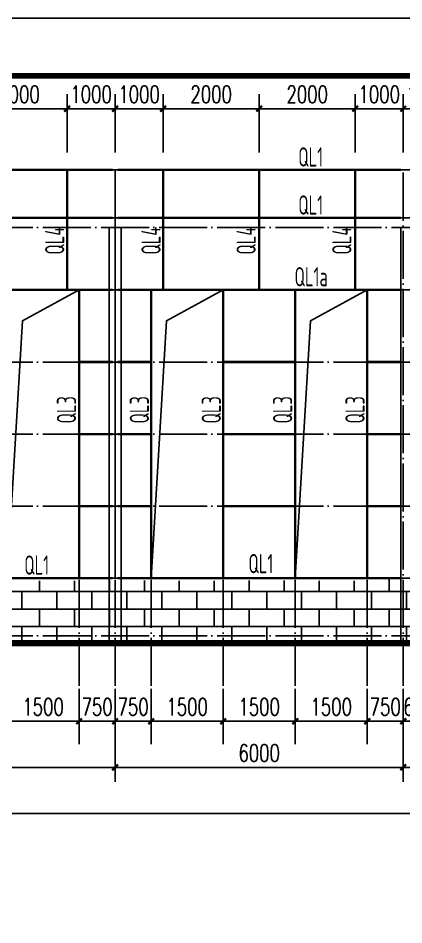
# Model space of a CAD drawing. Extents: x 14207793 to 14719554, y -1675802 to -1228715.
# Drawn here: x 14311356 to 14319388, y -1495357 to -1476490 of the extents above; entities that cross this region are included whole.
import ezdxf

# ---------------------------------------------------------------- set-up
doc = ezdxf.new("R2010")
doc.units = 0
doc.header["$LTSCALE"] = 500
doc.header["$MEASUREMENT"] = 0
doc.linetypes.add('DOTE', pattern=[2.42, 2, -0.2, 0.02, -0.2])
doc.layers.get('0').update_dxf_attribs({"linetype": 'CONTINUOUS'})
doc.layers.get('DEFPOINTS').update_dxf_attribs({"color": 140, "linetype": 'CONTINUOUS'})
for name, color, linetype in [('AXIS', 3, 'CONTINUOUS'), ('DOTE', 8, 'DOTE'), ('LAYER1', 150, 'CONTINUOUS'), ('PUB_DIM', 3, 'CONTINUOUS'), ('PUB_TITLE', 4, 'CONTINUOUS')]:
    doc.layers.add(name, color=color, linetype=linetype)
doc.styles.add('_TCH_DIM_T3', font='SIMPLEX', dxfattribs={"width": 0.705882, "bigfont": 'GBCBIG'})
doc.styles.add('TSSD_REIN', font='Tssdeng.shx', dxfattribs={"width": 0.65, "bigfont": 'hztxt.shx'})
doc.dimstyles.new('_TCH_ARCH&&120', dxfattribs={"dimtxt": 357, "dimasz": 120, "dimexe": 300, "dimexo": 360, "dimgap": 120, "dimtad": 1, "dimdec": 0, "dimzin": 0, "dimdsep": 46, "dimtxsty": '_TCH_DIM_T3', "dimblk": 'ARCHTICK', "dimcen": 0.09, "dimclrt": 7, "dimazin": 2, "dimtfac": 1, "dimtdec": 0, "dimtix": 1, "dimtmove": 2, "dimatfit": 3, "dimfxl": 0, "dimtolj": 1, "dimtzin": 0, "dimarcsym": 0})

# ---------------------------------------------------------------- blocks, each defined once
blk = doc.blocks.new('_ArchTick')
at = {"color": 0, "linetype": 'ByBlock', "const_width": 0.4}
blk.add_lwpolyline([(-0.5, -0.5), (0.5, 0.5)], dxfattribs=at)
blk = doc.blocks.new('*D233')
at = {"layer": 'AXIS', "color": 0, "lineweight": -2}
for p, q in [((14307375, -1491160), (14307375, -1492380)), ((14313375, -1491160), (14313375, -1492380)), ((14307375, -1492080), (14313375, -1492080))]:
    blk.add_line(p, q, dxfattribs=at)
at = {"layer": 'DEFPOINTS', "color": 0}
for p in [(14307375, -1490800), (14313375, -1490800), (14313375, -1492080)]:
    blk.add_point(p, dxfattribs=at)
at = {"layer": 'AXIS', "color": 0, "lineweight": -2, "xscale": 120, "yscale": 120, "zscale": 120, "rotation": 180}
blk.add_blockref('_ArchTick', (14307375, -1492080), dxfattribs=at)
at = {"layer": 'AXIS', "color": 0, "lineweight": -2, "xscale": 120, "yscale": 120, "zscale": 120}
blk.add_blockref('_ArchTick', (14313375, -1492080), dxfattribs=at)
at = {"layer": 'AXIS', "color": 7, "insert": (14310375, -1491782), "char_height": 357, "attachment_point": 5, "style": '_TCH_DIM_T3'}
blk.add_mtext('\\A1;6000', dxfattribs=at)
blk = doc.blocks.new('*D234')
at = {"layer": 'AXIS', "color": 0, "lineweight": -2}
for p, q in [((14313375, -1491160), (14313375, -1492380)), ((14319375, -1491160), (14319375, -1492380)), ((14313375, -1492080), (14319375, -1492080))]:
    blk.add_line(p, q, dxfattribs=at)
at = {"layer": 'DEFPOINTS', "color": 0}
for p in [(14313375, -1490800), (14319375, -1490800), (14319375, -1492080)]:
    blk.add_point(p, dxfattribs=at)
at = {"layer": 'AXIS', "color": 0, "lineweight": -2, "xscale": 120, "yscale": 120, "zscale": 120, "rotation": 180}
blk.add_blockref('_ArchTick', (14313375, -1492080), dxfattribs=at)
at = {"layer": 'AXIS', "color": 0, "lineweight": -2, "xscale": 120, "yscale": 120, "zscale": 120}
blk.add_blockref('_ArchTick', (14319375, -1492080), dxfattribs=at)
at = {"layer": 'AXIS', "color": 7, "insert": (14316375, -1491782), "char_height": 357, "attachment_point": 5, "style": '_TCH_DIM_T3'}
blk.add_mtext('\\A1;6000', dxfattribs=at)
blk = doc.blocks.new('*D235')
at = {"layer": 'AXIS', "color": 0, "lineweight": -2}
for p, q in [((14319375, -1491160), (14319375, -1492380)), ((14327775, -1491160), (14327775, -1492380)), ((14319375, -1492080), (14327775, -1492080))]:
    blk.add_line(p, q, dxfattribs=at)
at = {"layer": 'DEFPOINTS', "color": 0}
for p in [(14319375, -1490800), (14327775, -1490800), (14327775, -1492080)]:
    blk.add_point(p, dxfattribs=at)
at = {"layer": 'AXIS', "color": 0, "lineweight": -2, "xscale": 120, "yscale": 120, "zscale": 120, "rotation": 180}
blk.add_blockref('_ArchTick', (14319375, -1492080), dxfattribs=at)
at = {"layer": 'AXIS', "color": 0, "lineweight": -2, "xscale": 120, "yscale": 120, "zscale": 120}
blk.add_blockref('_ArchTick', (14327775, -1492080), dxfattribs=at)
at = {"layer": 'AXIS', "color": 7, "insert": (14323575, -1491782), "char_height": 357, "attachment_point": 5, "style": '_TCH_DIM_T3'}
blk.add_mtext('\\A1;8400', dxfattribs=at)
blk = doc.blocks.new('*D236')
at = {"layer": 'AXIS', "color": 0, "lineweight": -2}
for p, q in [((14217375, -1491907), (14217375, -1493340)), ((14327775, -1491960), (14327775, -1493340)), ((14217375, -1493040), (14327775, -1493040))]:
    blk.add_line(p, q, dxfattribs=at)
at = {"layer": 'DEFPOINTS', "color": 0}
for p in [(14217375, -1491547), (14327775, -1491600), (14327775, -1493040)]:
    blk.add_point(p, dxfattribs=at)
at = {"layer": 'AXIS', "color": 0, "lineweight": -2, "xscale": 120, "yscale": 120, "zscale": 120, "rotation": 180}
blk.add_blockref('_ArchTick', (14217375, -1493040), dxfattribs=at)
at = {"layer": 'AXIS', "color": 0, "lineweight": -2, "xscale": 120, "yscale": 120, "zscale": 120}
blk.add_blockref('_ArchTick', (14327775, -1493040), dxfattribs=at)
at = {"layer": 'AXIS', "color": 7, "insert": (14272575, -1492742), "char_height": 357, "attachment_point": 5, "style": '_TCH_DIM_T3'}
blk.add_mtext('\\A1;110400', dxfattribs=at)
blk = doc.blocks.new('*D309')
at = {"layer": 'AXIS', "color": 0, "lineweight": -2}
for p, q in [((14311125, -1490444), (14311125, -1491421)), ((14312625, -1490444), (14312625, -1491421)), ((14311125, -1491121), (14312625, -1491121))]:
    blk.add_line(p, q, dxfattribs=at)
at = {"layer": 'DEFPOINTS', "color": 0}
for p in [(14311125, -1490084), (14312625, -1490084), (14312625, -1491121)]:
    blk.add_point(p, dxfattribs=at)
at = {"layer": 'AXIS', "color": 0, "lineweight": -2, "xscale": 120, "yscale": 120, "zscale": 120, "rotation": 180}
blk.add_blockref('_ArchTick', (14311125, -1491121), dxfattribs=at)
at = {"layer": 'AXIS', "color": 0, "lineweight": -2, "xscale": 120, "yscale": 120, "zscale": 120}
blk.add_blockref('_ArchTick', (14312625, -1491121), dxfattribs=at)
at = {"layer": 'AXIS', "color": 7, "insert": (14311875, -1490822), "char_height": 357, "attachment_point": 5, "style": '_TCH_DIM_T3'}
blk.add_mtext('\\A1;1500', dxfattribs=at)
blk = doc.blocks.new('*D310')
at = {"layer": 'AXIS', "color": 0, "lineweight": -2}
for p, q in [((14312625, -1490444), (14312625, -1491421)), ((14313375, -1490444), (14313375, -1491421)), ((14312625, -1491121), (14312505, -1491121)), ((14312625, -1491121), (14313375, -1491121)), ((14313375, -1491121), (14313495, -1491121))]:
    blk.add_line(p, q, dxfattribs=at)
at = {"layer": 'DEFPOINTS', "color": 0}
for p in [(14312625, -1490084), (14313375, -1490084), (14313375, -1491121)]:
    blk.add_point(p, dxfattribs=at)
at = {"layer": 'AXIS', "color": 0, "lineweight": -2, "xscale": 120, "yscale": 120, "zscale": 120}
blk.add_blockref('_ArchTick', (14312625, -1491121), dxfattribs=at)
at = {"layer": 'AXIS', "color": 0, "lineweight": -2, "xscale": 120, "yscale": 120, "zscale": 120, "rotation": 180}
blk.add_blockref('_ArchTick', (14313375, -1491121), dxfattribs=at)
at = {"layer": 'AXIS', "color": 7, "insert": (14313000, -1490822), "char_height": 357, "attachment_point": 5, "style": '_TCH_DIM_T3'}
blk.add_mtext('\\A1;750', dxfattribs=at)
blk = doc.blocks.new('*D311')
at = {"layer": 'AXIS', "color": 0, "lineweight": -2}
for p, q in [((14313375, -1490444), (14313375, -1491421)), ((14314125, -1490444), (14314125, -1491421)), ((14313375, -1491121), (14313255, -1491121)), ((14313375, -1491121), (14314125, -1491121)), ((14314125, -1491121), (14314245, -1491121))]:
    blk.add_line(p, q, dxfattribs=at)
at = {"layer": 'DEFPOINTS', "color": 0}
for p in [(14313375, -1490084), (14314125, -1490084), (14314125, -1491121)]:
    blk.add_point(p, dxfattribs=at)
at = {"layer": 'AXIS', "color": 0, "lineweight": -2, "xscale": 120, "yscale": 120, "zscale": 120}
blk.add_blockref('_ArchTick', (14313375, -1491121), dxfattribs=at)
at = {"layer": 'AXIS', "color": 0, "lineweight": -2, "xscale": 120, "yscale": 120, "zscale": 120, "rotation": 180}
blk.add_blockref('_ArchTick', (14314125, -1491121), dxfattribs=at)
at = {"layer": 'AXIS', "color": 7, "insert": (14313750, -1490822), "char_height": 357, "attachment_point": 5, "style": '_TCH_DIM_T3'}
blk.add_mtext('\\A1;750', dxfattribs=at)
blk = doc.blocks.new('*D312')
at = {"layer": 'AXIS', "color": 0, "lineweight": -2}
for p, q in [((14314125, -1490444), (14314125, -1491421)), ((14315625, -1490444), (14315625, -1491421)), ((14314125, -1491121), (14315625, -1491121))]:
    blk.add_line(p, q, dxfattribs=at)
at = {"layer": 'DEFPOINTS', "color": 0}
for p in [(14314125, -1490084), (14315625, -1490084), (14315625, -1491121)]:
    blk.add_point(p, dxfattribs=at)
at = {"layer": 'AXIS', "color": 0, "lineweight": -2, "xscale": 120, "yscale": 120, "zscale": 120, "rotation": 180}
blk.add_blockref('_ArchTick', (14314125, -1491121), dxfattribs=at)
at = {"layer": 'AXIS', "color": 0, "lineweight": -2, "xscale": 120, "yscale": 120, "zscale": 120}
blk.add_blockref('_ArchTick', (14315625, -1491121), dxfattribs=at)
at = {"layer": 'AXIS', "color": 7, "insert": (14314875, -1490822), "char_height": 357, "attachment_point": 5, "style": '_TCH_DIM_T3'}
blk.add_mtext('\\A1;1500', dxfattribs=at)
blk = doc.blocks.new('*D313')
at = {"layer": 'AXIS', "color": 0, "lineweight": -2}
for p, q in [((14315625, -1490444), (14315625, -1491421)), ((14317125, -1490444), (14317125, -1491421)), ((14315625, -1491121), (14317125, -1491121))]:
    blk.add_line(p, q, dxfattribs=at)
at = {"layer": 'DEFPOINTS', "color": 0}
for p in [(14315625, -1490084), (14317125, -1490084), (14317125, -1491121)]:
    blk.add_point(p, dxfattribs=at)
at = {"layer": 'AXIS', "color": 0, "lineweight": -2, "xscale": 120, "yscale": 120, "zscale": 120, "rotation": 180}
blk.add_blockref('_ArchTick', (14315625, -1491121), dxfattribs=at)
at = {"layer": 'AXIS', "color": 0, "lineweight": -2, "xscale": 120, "yscale": 120, "zscale": 120}
blk.add_blockref('_ArchTick', (14317125, -1491121), dxfattribs=at)
at = {"layer": 'AXIS', "color": 7, "insert": (14316375, -1490822), "char_height": 357, "attachment_point": 5, "style": '_TCH_DIM_T3'}
blk.add_mtext('\\A1;1500', dxfattribs=at)
blk = doc.blocks.new('*D314')
at = {"layer": 'AXIS', "color": 0, "lineweight": -2}
for p, q in [((14317125, -1490444), (14317125, -1491421)), ((14318625, -1490444), (14318625, -1491421)), ((14317125, -1491121), (14318625, -1491121))]:
    blk.add_line(p, q, dxfattribs=at)
at = {"layer": 'DEFPOINTS', "color": 0}
for p in [(14317125, -1490084), (14318625, -1490084), (14318625, -1491121)]:
    blk.add_point(p, dxfattribs=at)
at = {"layer": 'AXIS', "color": 0, "lineweight": -2, "xscale": 120, "yscale": 120, "zscale": 120, "rotation": 180}
blk.add_blockref('_ArchTick', (14317125, -1491121), dxfattribs=at)
at = {"layer": 'AXIS', "color": 0, "lineweight": -2, "xscale": 120, "yscale": 120, "zscale": 120}
blk.add_blockref('_ArchTick', (14318625, -1491121), dxfattribs=at)
at = {"layer": 'AXIS', "color": 7, "insert": (14317875, -1490822), "char_height": 357, "attachment_point": 5, "style": '_TCH_DIM_T3'}
blk.add_mtext('\\A1;1500', dxfattribs=at)
blk = doc.blocks.new('*D315')
at = {"layer": 'AXIS', "color": 0, "lineweight": -2}
for p, q in [((14318625, -1490444), (14318625, -1491421)), ((14319375, -1490444), (14319375, -1491421)), ((14318625, -1491121), (14318505, -1491121)), ((14318625, -1491121), (14319375, -1491121)), ((14319375, -1491121), (14319495, -1491121))]:
    blk.add_line(p, q, dxfattribs=at)
at = {"layer": 'DEFPOINTS', "color": 0}
for p in [(14318625, -1490084), (14319375, -1490084), (14319375, -1491121)]:
    blk.add_point(p, dxfattribs=at)
at = {"layer": 'AXIS', "color": 0, "lineweight": -2, "xscale": 120, "yscale": 120, "zscale": 120}
blk.add_blockref('_ArchTick', (14318625, -1491121), dxfattribs=at)
at = {"layer": 'AXIS', "color": 0, "lineweight": -2, "xscale": 120, "yscale": 120, "zscale": 120, "rotation": 180}
blk.add_blockref('_ArchTick', (14319375, -1491121), dxfattribs=at)
at = {"layer": 'AXIS', "color": 7, "insert": (14319000, -1490822), "char_height": 357, "attachment_point": 5, "style": '_TCH_DIM_T3'}
blk.add_mtext('\\A1;750', dxfattribs=at)
blk = doc.blocks.new('*D316')
at = {"layer": 'AXIS', "color": 0, "lineweight": -2}
for p, q in [((14319375, -1490444), (14319375, -1491421)), ((14320025, -1490444), (14320025, -1491421)), ((14319375, -1491121), (14319255, -1491121)), ((14319375, -1491121), (14320025, -1491121)), ((14320025, -1491121), (14320145, -1491121))]:
    blk.add_line(p, q, dxfattribs=at)
at = {"layer": 'DEFPOINTS', "color": 0}
for p in [(14319375, -1490084), (14320025, -1490084), (14320025, -1491121)]:
    blk.add_point(p, dxfattribs=at)
at = {"layer": 'AXIS', "color": 0, "lineweight": -2, "xscale": 120, "yscale": 120, "zscale": 120}
blk.add_blockref('_ArchTick', (14319375, -1491121), dxfattribs=at)
at = {"layer": 'AXIS', "color": 0, "lineweight": -2, "xscale": 120, "yscale": 120, "zscale": 120, "rotation": 180}
blk.add_blockref('_ArchTick', (14320025, -1491121), dxfattribs=at)
at = {"layer": 'AXIS', "color": 7, "insert": (14319700, -1490822), "char_height": 357, "attachment_point": 5, "style": '_TCH_DIM_T3'}
blk.add_mtext('\\A1;650', dxfattribs=at)
blk = doc.blocks.new('*D925')
at = {"layer": 'DEFPOINTS', "color": 0}
for p in [(14312375, -1478375), (14310375, -1479646), (14312375, -1479646)]:
    blk.add_point(p, dxfattribs=at)
at = {"layer": 'PUB_DIM', "color": 0, "lineweight": -2}
for p, q in [((14310375, -1479286), (14310375, -1478075)), ((14312375, -1479286), (14312375, -1478075)), ((14310375, -1478375), (14312375, -1478375))]:
    blk.add_line(p, q, dxfattribs=at)
at = {"layer": 'PUB_DIM', "color": 0, "lineweight": -2, "xscale": 120, "yscale": 120, "zscale": 120, "rotation": 180}
blk.add_blockref('_ArchTick', (14310375, -1478375), dxfattribs=at)
at = {"layer": 'PUB_DIM', "color": 0, "lineweight": -2, "xscale": 120, "yscale": 120, "zscale": 120}
blk.add_blockref('_ArchTick', (14312375, -1478375), dxfattribs=at)
at = {"layer": 'PUB_DIM', "color": 7, "insert": (14311375, -1478076), "char_height": 357, "attachment_point": 5, "style": '_TCH_DIM_T3'}
blk.add_mtext('\\A1;2000', dxfattribs=at)
blk = doc.blocks.new('*D926')
at = {"layer": 'DEFPOINTS', "color": 0}
for p in [(14313375, -1478375), (14312375, -1479646), (14313375, -1479646)]:
    blk.add_point(p, dxfattribs=at)
at = {"layer": 'PUB_DIM', "color": 0, "lineweight": -2}
for p, q in [((14312375, -1479286), (14312375, -1478075)), ((14313375, -1479286), (14313375, -1478075)), ((14312375, -1478375), (14312255, -1478375)), ((14312375, -1478375), (14313375, -1478375)), ((14313375, -1478375), (14313495, -1478375))]:
    blk.add_line(p, q, dxfattribs=at)
at = {"layer": 'PUB_DIM', "color": 0, "lineweight": -2, "xscale": 120, "yscale": 120, "zscale": 120}
blk.add_blockref('_ArchTick', (14312375, -1478375), dxfattribs=at)
at = {"layer": 'PUB_DIM', "color": 0, "lineweight": -2, "xscale": 120, "yscale": 120, "zscale": 120, "rotation": 180}
blk.add_blockref('_ArchTick', (14313375, -1478375), dxfattribs=at)
at = {"layer": 'PUB_DIM', "color": 7, "insert": (14312875, -1478076), "char_height": 357, "attachment_point": 5, "style": '_TCH_DIM_T3'}
blk.add_mtext('\\A1;1000', dxfattribs=at)
blk = doc.blocks.new('*D927')
at = {"layer": 'DEFPOINTS', "color": 0}
for p in [(14314375, -1478375), (14313375, -1479646), (14314375, -1479646)]:
    blk.add_point(p, dxfattribs=at)
at = {"layer": 'PUB_DIM', "color": 0, "lineweight": -2}
for p, q in [((14313375, -1479286), (14313375, -1478075)), ((14314375, -1479286), (14314375, -1478075)), ((14313375, -1478375), (14313255, -1478375)), ((14313375, -1478375), (14314375, -1478375)), ((14314375, -1478375), (14314495, -1478375))]:
    blk.add_line(p, q, dxfattribs=at)
at = {"layer": 'PUB_DIM', "color": 0, "lineweight": -2, "xscale": 120, "yscale": 120, "zscale": 120}
blk.add_blockref('_ArchTick', (14313375, -1478375), dxfattribs=at)
at = {"layer": 'PUB_DIM', "color": 0, "lineweight": -2, "xscale": 120, "yscale": 120, "zscale": 120, "rotation": 180}
blk.add_blockref('_ArchTick', (14314375, -1478375), dxfattribs=at)
at = {"layer": 'PUB_DIM', "color": 7, "insert": (14313875, -1478076), "char_height": 357, "attachment_point": 5, "style": '_TCH_DIM_T3'}
blk.add_mtext('\\A1;1000', dxfattribs=at)
blk = doc.blocks.new('*D928')
at = {"layer": 'DEFPOINTS', "color": 0}
for p in [(14316375, -1478375), (14314375, -1479646), (14316375, -1479646)]:
    blk.add_point(p, dxfattribs=at)
at = {"layer": 'PUB_DIM', "color": 0, "lineweight": -2}
for p, q in [((14314375, -1479286), (14314375, -1478075)), ((14316375, -1479286), (14316375, -1478075)), ((14314375, -1478375), (14316375, -1478375))]:
    blk.add_line(p, q, dxfattribs=at)
at = {"layer": 'PUB_DIM', "color": 0, "lineweight": -2, "xscale": 120, "yscale": 120, "zscale": 120, "rotation": 180}
blk.add_blockref('_ArchTick', (14314375, -1478375), dxfattribs=at)
at = {"layer": 'PUB_DIM', "color": 0, "lineweight": -2, "xscale": 120, "yscale": 120, "zscale": 120}
blk.add_blockref('_ArchTick', (14316375, -1478375), dxfattribs=at)
at = {"layer": 'PUB_DIM', "color": 7, "insert": (14315375, -1478076), "char_height": 357, "attachment_point": 5, "style": '_TCH_DIM_T3'}
blk.add_mtext('\\A1;2000', dxfattribs=at)
blk = doc.blocks.new('*D929')
at = {"layer": 'DEFPOINTS', "color": 0}
for p in [(14318375, -1478375), (14316375, -1479646), (14318375, -1479646)]:
    blk.add_point(p, dxfattribs=at)
at = {"layer": 'PUB_DIM', "color": 0, "lineweight": -2}
for p, q in [((14316375, -1479286), (14316375, -1478075)), ((14318375, -1479286), (14318375, -1478075)), ((14316375, -1478375), (14318375, -1478375))]:
    blk.add_line(p, q, dxfattribs=at)
at = {"layer": 'PUB_DIM', "color": 0, "lineweight": -2, "xscale": 120, "yscale": 120, "zscale": 120, "rotation": 180}
blk.add_blockref('_ArchTick', (14316375, -1478375), dxfattribs=at)
at = {"layer": 'PUB_DIM', "color": 0, "lineweight": -2, "xscale": 120, "yscale": 120, "zscale": 120}
blk.add_blockref('_ArchTick', (14318375, -1478375), dxfattribs=at)
at = {"layer": 'PUB_DIM', "color": 7, "insert": (14317375, -1478076), "char_height": 357, "attachment_point": 5, "style": '_TCH_DIM_T3'}
blk.add_mtext('\\A1;2000', dxfattribs=at)
blk = doc.blocks.new('*D930')
at = {"layer": 'DEFPOINTS', "color": 0}
for p in [(14319375, -1478375), (14318375, -1479646), (14319375, -1479646)]:
    blk.add_point(p, dxfattribs=at)
at = {"layer": 'PUB_DIM', "color": 0, "lineweight": -2}
for p, q in [((14318375, -1479286), (14318375, -1478075)), ((14319375, -1479286), (14319375, -1478075)), ((14318375, -1478375), (14318255, -1478375)), ((14318375, -1478375), (14319375, -1478375)), ((14319375, -1478375), (14319495, -1478375))]:
    blk.add_line(p, q, dxfattribs=at)
at = {"layer": 'PUB_DIM', "color": 0, "lineweight": -2, "xscale": 120, "yscale": 120, "zscale": 120}
blk.add_blockref('_ArchTick', (14318375, -1478375), dxfattribs=at)
at = {"layer": 'PUB_DIM', "color": 0, "lineweight": -2, "xscale": 120, "yscale": 120, "zscale": 120, "rotation": 180}
blk.add_blockref('_ArchTick', (14319375, -1478375), dxfattribs=at)
at = {"layer": 'PUB_DIM', "color": 7, "insert": (14318875, -1478076), "char_height": 357, "attachment_point": 5, "style": '_TCH_DIM_T3'}
blk.add_mtext('\\A1;1000', dxfattribs=at)
blk = doc.blocks.new('*D931')
at = {"layer": 'DEFPOINTS', "color": 0}
for p in [(14320375, -1478375), (14319375, -1479646), (14320375, -1479646)]:
    blk.add_point(p, dxfattribs=at)
at = {"layer": 'PUB_DIM', "color": 0, "lineweight": -2}
for p, q in [((14319375, -1479286), (14319375, -1478075)), ((14320375, -1479286), (14320375, -1478075)), ((14319375, -1478375), (14319255, -1478375)), ((14319375, -1478375), (14320375, -1478375)), ((14320375, -1478375), (14320495, -1478375))]:
    blk.add_line(p, q, dxfattribs=at)
at = {"layer": 'PUB_DIM', "color": 0, "lineweight": -2, "xscale": 120, "yscale": 120, "zscale": 120}
blk.add_blockref('_ArchTick', (14319375, -1478375), dxfattribs=at)
at = {"layer": 'PUB_DIM', "color": 0, "lineweight": -2, "xscale": 120, "yscale": 120, "zscale": 120, "rotation": 180}
blk.add_blockref('_ArchTick', (14320375, -1478375), dxfattribs=at)
at = {"layer": 'PUB_DIM', "color": 7, "insert": (14319875, -1478076), "char_height": 357, "attachment_point": 5, "style": '_TCH_DIM_T3'}
blk.add_mtext('\\A1;1000', dxfattribs=at)

msp = doc.modelspace()

# ---------------------------------------------------------------- hatches: boundary and pattern name
h = msp.add_hatch()
h.set_pattern_fill('AR-B816', color=146, scale=300)
h.set_pattern_definition([(0, (14098172.5, -1391979.55), (0, 363.9312), []), (90, (14098172.5, -1391979.55), (-363.9312, 363.9312), [363.9312, -363.9312])])
h.paths.add_polyline_path([(14319575.29, -1488145.5), (14318675.29, -1488145.5), (14318675.29, -1488195.5), (14317075.29, -1488195.5), (14315675.29, -1488186.1), (14315675.29, -1488195.5), (14314075.29, -1488195.5), (14312675.29, -1488179.77), (14312675.29, -1488195.5), (14311075.29, -1488195.5), (14309625.29, -1488145.5), (14309625.29, -1489345.5), (14310375.29, -1489345.5), (14310375.29, -1489495.5), (14319575.29, -1489495.5)])
h.paths.add_polyline_path([(14308125.29, -1488145.5), (14306625.29, -1488145.5), (14306625.29, -1489345.5), (14308125.29, -1489345.5)])
h.paths.add_polyline_path([(14302125.29, -1488145.5), (14300675.29, -1488145.5), (14300675.29, -1488195.5), (14299075.29, -1488195.5), (14297675.29, -1488192.75), (14297675.29, -1488195.5), (14296075.29, -1488195.5), (14294675.29, -1488192.38), (14294675.29, -1488195.5), (14293075.29, -1488195.5), (14291675.29, -1488191.9), (14291675.29, -1488195.5), (14290075.29, -1488195.5), (14288675.29, -1488191.24), (14288675.29, -1488195.5), (14287075.29, -1488195.5), (14285675.29, -1488190.3), (14285675.29, -1488195.5), (14284075.29, -1488195.5), (14282675.29, -1488188.8), (14282675.29, -1488195.5), (14281075.29, -1488195.5), (14279675.29, -1488186.1), (14279675.29, -1488195.5), (14278075.29, -1488195.5), (14276675.29, -1488179.77), (14276675.29, -1488195.5), (14275075.29, -1488195.5), (14273625.29, -1488145.5), (14273625.29, -1489345.5), (14274375.29, -1489345.5), (14274375.29, -1489495.5), (14301375.29, -1489495.5), (14301375.29, -1489345.5), (14302125.29, -1489345.5)])

# ---------------------------------------------------------------- linework, layer by layer
for p, q in [((14217175.29, -1479645.5), (14327975.29, -1479645.5)), ((14309625.29, -1488145.5), (14327975.29, -1488145.5))]:
    msp.add_line(p, q)
for points in [[(14217175.29, -1489495.5), (14217175.29, -1479645.5), (14319575.29, -1479645.5), (14319575.29, -1489495.5)], [(14313375.29, -1479645.5), (14313375.29, -1488145.5)]]:
    msp.add_lwpolyline(points)
at = {"color": 3, "const_width": 50}
for points in [[(14307425.29, -1479645.5), (14313325.29, -1479645.5)], [(14312375.29, -1479645.5), (14312375.29, -1482145.5)], [(14313425.29, -1479645.5), (14319325.29, -1479645.5)], [(14314375.29, -1479645.5), (14314375.29, -1482145.5)], [(14316375.29, -1479645.5), (14316375.29, -1482145.5)], [(14318375.29, -1479645.5), (14318375.29, -1482145.5)], [(14307425.29, -1480645.5), (14313325.29, -1480645.5)], [(14313425.29, -1480645.5), (14319325.29, -1480645.5)], [(14307425.29, -1482145.5), (14313325.29, -1482145.5)], [(14312625.29, -1482145.5), (14312625.29, -1488145.5)], [(14313425.29, -1482145.5), (14319325.29, -1482145.5)], [(14314125.29, -1482145.5), (14314125.29, -1488145.5)], [(14315625.29, -1482145.5), (14315625.29, -1488145.5)], [(14317125.29, -1482145.5), (14317125.29, -1488145.5)], [(14318625.29, -1482145.5), (14318625.29, -1488145.5)], [(14312625.29, -1483645.5), (14313325.29, -1483645.5)], [(14313425.29, -1483645.5), (14314125.29, -1483645.5)], [(14315625.29, -1483645.5), (14317125.29, -1483645.5)], [(14318625.29, -1483645.5), (14319325.29, -1483645.5)], [(14312625.29, -1485145.5), (14313325.29, -1485145.5)], [(14313425.29, -1485145.5), (14314125.29, -1485145.5)], [(14315625.29, -1485145.5), (14317125.29, -1485145.5)], [(14318625.29, -1485145.5), (14319325.29, -1485145.5)], [(14312625.29, -1486645.5), (14313325.29, -1486645.5)], [(14313425.29, -1486645.5), (14314125.29, -1486645.5)], [(14315625.29, -1486645.5), (14317125.29, -1486645.5)], [(14318625.29, -1486645.5), (14319325.29, -1486645.5)], [(14309625.29, -1488145.5), (14313325.29, -1488145.5)], [(14313425.29, -1488145.5), (14319325.29, -1488145.5)]]:
    msp.add_lwpolyline(points, dxfattribs=at)
for points in [[(14313250.29, -1480845.5), (14313500.29, -1480845.5), (14313500.29, -1489495.5), (14313250.29, -1489495.5)], [(14319325.29, -1480845.5), (14319575.29, -1480845.5), (14319575.29, -1489495.5), (14319325.29, -1489495.5)]]:
    msp.add_lwpolyline(points, close=True)
at = {"color": 6}
for points in [[(14311125.29, -1488145.5), (14311445.15, -1482785.5), (14312625.29, -1482145.5)], [(14314125.29, -1488145.5), (14314445.15, -1482785.5), (14315625.29, -1482145.5)], [(14317125.29, -1488145.5), (14317445.15, -1482785.5), (14318625.29, -1482145.5)]]:
    msp.add_lwpolyline(points, dxfattribs=at)
at = {"const_width": 130}
msp.add_lwpolyline([(14329907.65, -1489495.5), (14214085.15, -1489495.5)], dxfattribs=at)
at = {"layer": 'DOTE'}
for p, q in [((14216281.78, -1479645.5), (14328335.29, -1479645.5)), ((14312375.29, -1482145.5), (14312375.29, -1479645.5)), ((14313375.29, -1491595.5), (14313375.29, -1479645.5)), ((14314375.29, -1482145.5), (14314375.29, -1479645.5)), ((14316375.29, -1482159.31), (14316375.29, -1479645.5)), ((14318375.29, -1482145.5), (14318375.29, -1479645.5)), ((14319375.29, -1491595.5), (14319375.29, -1479645.5)), ((14215921.78, -1480645.5), (14328338.52, -1480645.5)), ((14216281.78, -1480845.5), (14328335.29, -1480845.5)), ((14216281.78, -1482145.5), (14328335.29, -1482145.5)), ((14216281.78, -1482145.5), (14328335.29, -1482145.5)), ((14312625.29, -1491595.5), (14312625.29, -1482095.5)), ((14314125.29, -1491595.5), (14314125.29, -1482095.5)), ((14315625.29, -1491595.5), (14315625.29, -1482095.5)), ((14317125.29, -1491595.5), (14317125.29, -1482095.5)), ((14318625.29, -1491595.5), (14318625.29, -1482095.5)), ((14216281.78, -1483645.5), (14328335.29, -1483645.5)), ((14216281.78, -1485145.5), (14328335.29, -1485145.5)), ((14216281.78, -1486645.5), (14328335.29, -1486645.5)), ((14216281.78, -1488145.5), (14328335.29, -1488145.5)), ((14216281.78, -1489345.5), (14328335.29, -1489345.5))]:
    msp.add_line(p, q, dxfattribs=at)
at = {"layer": 'PUB_TITLE'}
msp.add_lwpolyline([(14350472.5, -1476490), (14207792.5, -1476490), (14207792.5, -1526890), (14350472.5, -1526890)], close=True, dxfattribs=at)
at = {"layer": 'PUB_TITLE', "const_width": 120}
msp.add_lwpolyline([(14349272.5, -1477690), (14210792.5, -1477690), (14210792.5, -1525690), (14349272.5, -1525690)], close=True, dxfattribs=at)

# ---------------------------------------------------------------- texts
at = {"layer": 'LAYER1', "color": 3, "style": 'TSSD_REIN', "width": 0.65}
for s, p in [('QL1', (14317187.96, -1479578.33)), ('QL1', (14317187.96, -1480578.33)), ('QL1a', (14317110.46, -1482070.83)), ('QL1', (14311482.96, -1488070.83)), ('QL1', (14316150.46, -1488040.83))]:
    msp.add_text(s, height=400, dxfattribs=at).set_placement(p)
for s, p in [('QL4', (14312317.79, -1481412.5)), ('QL4', (14314322.79, -1481412.5)), ('QL4', (14316302.79, -1481412.5)), ('QL4', (14318295.29, -1481412.5)), ('QL3', (14312562.96, -1484925.33)), ('QL3', (14314080.46, -1484925.33)), ('QL3', (14315577.96, -1484925.33)), ('QL3', (14317062.96, -1484925.33)), ('QL3', (14318570.46, -1484925.33))]:
    msp.add_text(s, height=400, rotation=90, dxfattribs=at).set_placement(p)

# ---------------------------------------------------------------- dimensions: what is measured, and where the dimension line sits
at = {"layer": 'AXIS'}
for base, p1, p2, picture, middle in [((14312625.29, -1491121), (14311125.29, -1490083.5), (14312625.29, -1490083.5), '*D309', (14311875.29, -1490822.5)), ((14313375.29, -1491121), (14312625.29, -1490083.5), (14313375.29, -1490083.5), '*D310', (14313000.29, -1490822.5)), ((14314125.29, -1491121), (14313375.29, -1490083.5), (14314125.29, -1490083.5), '*D311', (14313750.29, -1490822.5)), ((14315625.29, -1491121), (14314125.29, -1490083.5), (14315625.29, -1490083.5), '*D312', (14314875.29, -1490822.5)), ((14317125.29, -1491121), (14315625.29, -1490083.5), (14317125.29, -1490083.5), '*D313', (14316375.29, -1490822.5)), ((14318625.29, -1491121), (14317125.29, -1490083.5), (14318625.29, -1490083.5), '*D314', (14317875.29, -1490822.5)), ((14319375.29, -1491121), (14318625.29, -1490083.5), (14319375.29, -1490083.5), '*D315', (14319000.29, -1490822.5)), ((14320025.29, -1491121), (14319375.29, -1490083.5), (14320025.29, -1490083.5), '*D316', (14319700.29, -1490822.5)), ((14313375.29, -1492080.5), (14307375.29, -1490800.5), (14313375.29, -1490800.5), '*D233', (14310375.29, -1491782)), ((14319375.29, -1492080.5), (14313375.29, -1490800.5), (14319375.29, -1490800.5), '*D234', (14316375.29, -1491782)), ((14327775.29, -1492080.5), (14319375.29, -1490800.5), (14327775.29, -1490800.5), '*D235', (14323575.29, -1491782)), ((14327775.29, -1493040), (14217375.29, -1491546.75), (14327775.29, -1491600), '*D236', (14272575.29, -1492741.5))]:
    dim = msp.add_linear_dim(base=base, p1=p1, p2=p2, dimstyle='_TCH_ARCH&&120', dxfattribs=at)
    dim.commit()
    dim.dimension.update_dxf_attribs({"geometry": picture, "text_midpoint": middle})
at = {"layer": 'PUB_DIM'}
for base, p1, p2, picture, middle in [((14312375.29, -1478375), (14310375.29, -1479645.5), (14312375.29, -1479645.5), '*D925', (14311375.29, -1478076.5)), ((14313375.29, -1478375), (14312375.29, -1479645.5), (14313375.29, -1479645.5), '*D926', (14312875.29, -1478076.5)), ((14314375.29, -1478375), (14313375.29, -1479645.5), (14314375.29, -1479645.5), '*D927', (14313875.29, -1478076.5)), ((14316375.29, -1478375), (14314375.29, -1479645.5), (14316375.29, -1479645.5), '*D928', (14315375.29, -1478076.5)), ((14318375.29, -1478375), (14316375.29, -1479645.5), (14318375.29, -1479645.5), '*D929', (14317375.29, -1478076.5)), ((14319375.29, -1478375), (14318375.29, -1479645.5), (14319375.29, -1479645.5), '*D930', (14318875.29, -1478076.5)), ((14320375.29, -1478375), (14319375.29, -1479645.5), (14320375.29, -1479645.5), '*D931', (14319875.29, -1478076.5))]:
    dim = msp.add_linear_dim(base=base, p1=p1, p2=p2, dimstyle='_TCH_ARCH&&120', dxfattribs=at)
    dim.commit()
    dim.dimension.update_dxf_attribs({"geometry": picture, "text_midpoint": middle})

doc.saveas('drawing.dxf')
